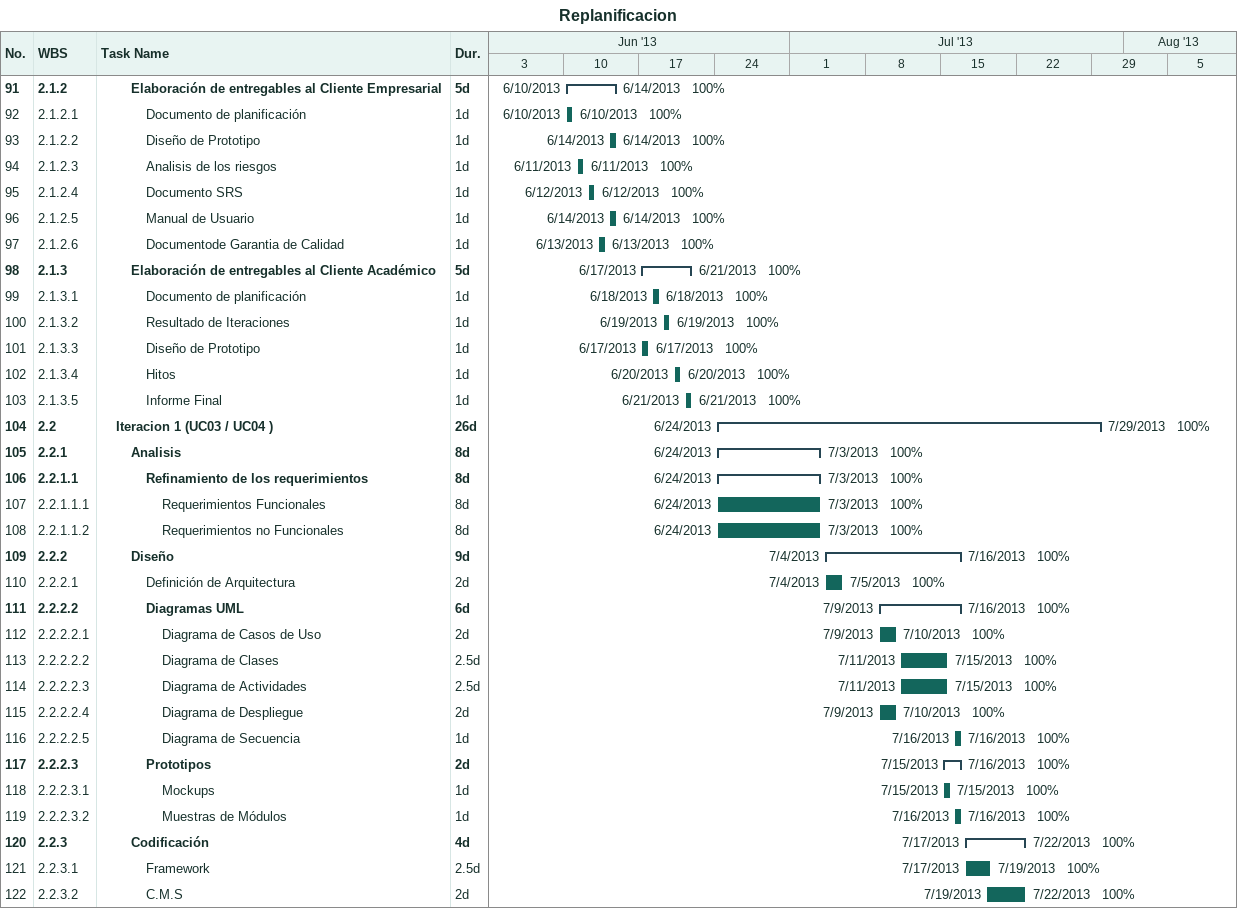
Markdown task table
Replanificacion

| ID | WBS | Task | Duration | Start | Finish | % complete |
|---|---|---|---|---|---|---|
| 91 | 2.1.2 | **Elaboración de entregables al Cliente Empresarial** | 5d | 2013-06-10 | 2013-06-14 | 100 |
| 92 | 2.1.2.1 | Documento de planificación | 1d | 2013-06-10 | 2013-06-10 | 100 |
| 93 | 2.1.2.2 | Diseño de Prototipo | 1d | 2013-06-14 | 2013-06-14 | 100 |
| 94 | 2.1.2.3 | Analisis de los riesgos | 1d | 2013-06-11 | 2013-06-11 | 100 |
| 95 | 2.1.2.4 | Documento SRS | 1d | 2013-06-12 | 2013-06-12 | 100 |
| 96 | 2.1.2.5 | Manual de Usuario | 1d | 2013-06-14 | 2013-06-14 | 100 |
| 97 | 2.1.2.6 | Documentode Garantia de Calidad | 1d | 2013-06-13 | 2013-06-13 | 100 |
| 98 | 2.1.3 | **Elaboración de entregables al Cliente Académico** | 5d | 2013-06-17 | 2013-06-21 | 100 |
| 99 | 2.1.3.1 | Documento de planificación | 1d | 2013-06-18 | 2013-06-18 | 100 |
| 100 | 2.1.3.2 | Resultado de Iteraciones | 1d | 2013-06-19 | 2013-06-19 | 100 |
| 101 | 2.1.3.3 | Diseño de Prototipo | 1d | 2013-06-17 | 2013-06-17 | 100 |
| 102 | 2.1.3.4 | Hitos | 1d | 2013-06-20 | 2013-06-20 | 100 |
| 103 | 2.1.3.5 | Informe Final | 1d | 2013-06-21 | 2013-06-21 | 100 |
| 104 | 2.2 | **Iteracion 1 (UC03 / UC04 )** | 26d | 2013-06-24 | 2013-07-29 | 100 |
| 105 | 2.2.1 | **Analisis** | 8d | 2013-06-24 | 2013-07-03 | 100 |
| 106 | 2.2.1.1 | **Refinamiento de los requerimientos** | 8d | 2013-06-24 | 2013-07-03 | 100 |
| 107 | 2.2.1.1.1 | Requerimientos Funcionales | 8d | 2013-06-24 | 2013-07-03 | 100 |
| 108 | 2.2.1.1.2 | Requerimientos no Funcionales | 8d | 2013-06-24 | 2013-07-03 | 100 |
| 109 | 2.2.2 | **Diseño** | 9d | 2013-07-04 | 2013-07-16 | 100 |
| 110 | 2.2.2.1 | Definición de Arquitectura | 2d | 2013-07-04 | 2013-07-05 | 100 |
| 111 | 2.2.2.2 | **Diagramas UML** | 6d | 2013-07-09 | 2013-07-16 | 100 |
| 112 | 2.2.2.2.1 | Diagrama de Casos de Uso | 2d | 2013-07-09 | 2013-07-10 | 100 |
| 113 | 2.2.2.2.2 | Diagrama de Clases | 2.5d | 2013-07-11 | 2013-07-15 | 100 |
| 114 | 2.2.2.2.3 | Diagrama de Actividades | 2.5d | 2013-07-11 | 2013-07-15 | 100 |
| 115 | 2.2.2.2.4 | Diagrama de Despliegue | 2d | 2013-07-09 | 2013-07-10 | 100 |
| 116 | 2.2.2.2.5 | Diagrama de Secuencia | 1d | 2013-07-16 | 2013-07-16 | 100 |
| 117 | 2.2.2.3 | **Prototipos** | 2d | 2013-07-15 | 2013-07-16 | 100 |
| 118 | 2.2.2.3.1 | Mockups | 1d | 2013-07-15 | 2013-07-15 | 100 |
| 119 | 2.2.2.3.2 | Muestras de Módulos | 1d | 2013-07-16 | 2013-07-16 | 100 |
| 120 | 2.2.3 | **Codificación** | 4d | 2013-07-17 | 2013-07-22 | 100 |
| 121 | 2.2.3.1 | Framework | 2.5d | 2013-07-17 | 2013-07-19 | 100 |
| 122 | 2.2.3.2 | C.M.S | 2d | 2013-07-19 | 2013-07-22 | 100 |
